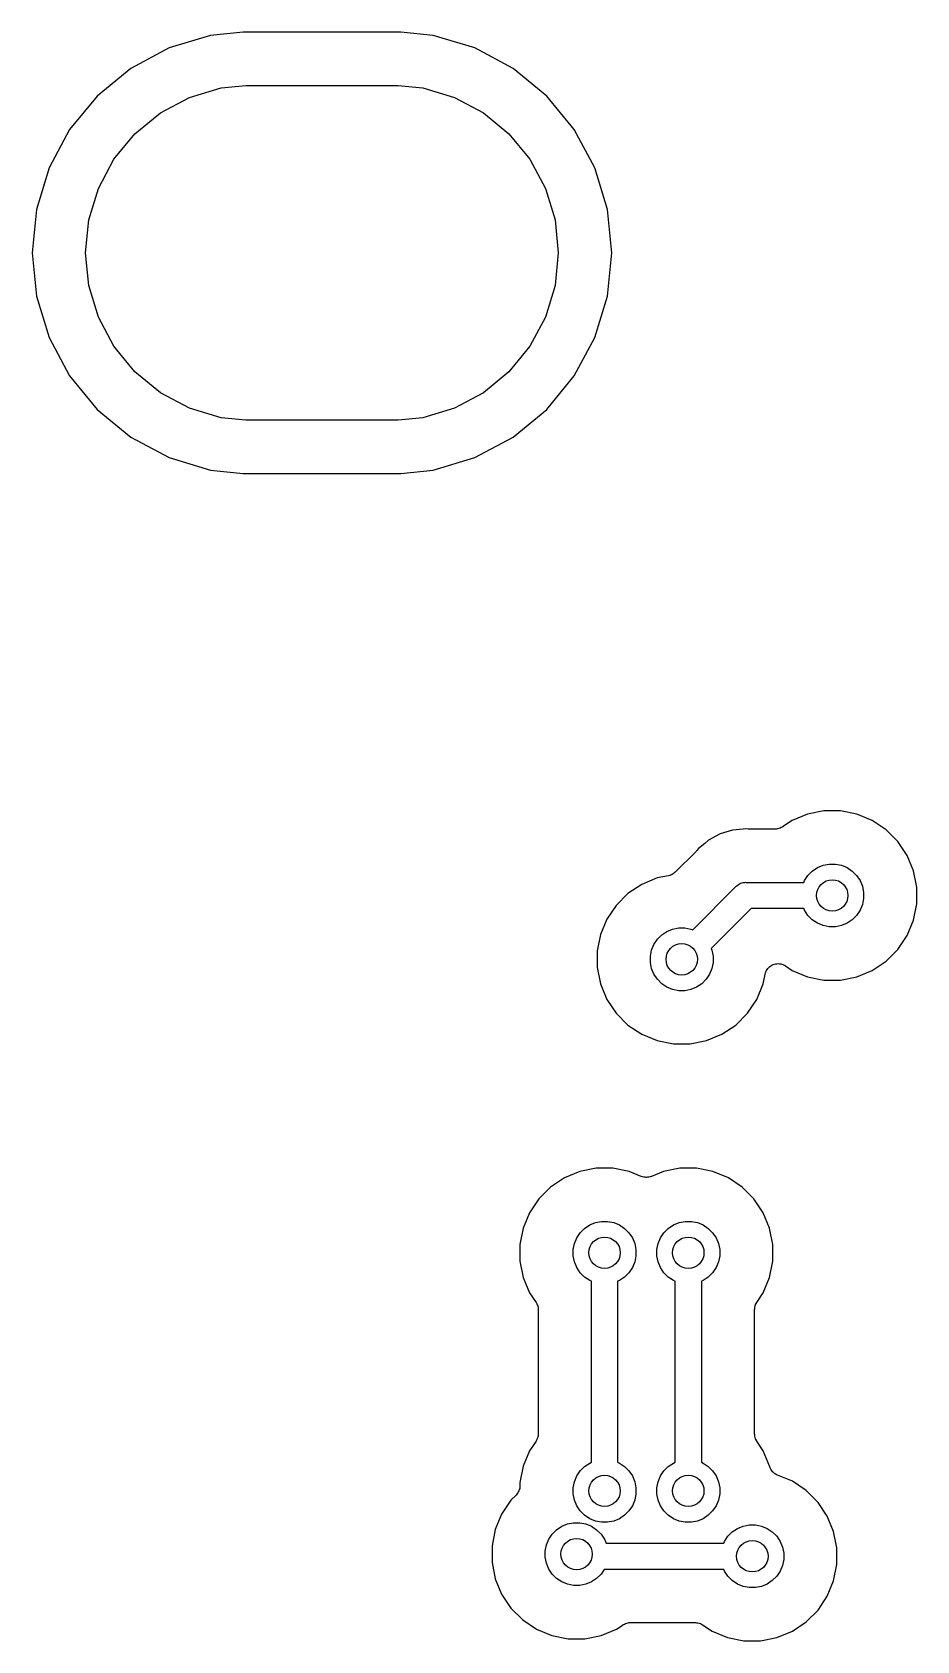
# Model space of a CAD drawing. Extents: x 0.81 to 4.31, y -4.31 to -0.81.
# Drawn here: x 1.2 to 1.533, y -3.809 to -3.204 of the extents above; entities that cross this region are included whole.
import ezdxf

# ---------------------------------------------------------------- set-up
doc = ezdxf.new("R2010")
doc.units = 0
doc.header["$MEASUREMENT"] = 0
doc.layers.add('BLACK', color=7, linetype='CONTINUOUS')

msp = doc.modelspace()

# ---------------------------------------------------------------- linework, layer by layer
at = {"layer": 'BLACK', "linetype": 'CONTINUOUS'}
for p, q in [((1.2672, -3.20561), (1.25155, -3.21036)), ((1.27939, -3.20441), (1.2672, -3.20561)), ((1.33872, -3.20441), (1.27939, -3.20441)), ((1.35091, -3.20561), (1.33872, -3.20441)), ((1.36656, -3.21036), (1.35091, -3.20561)), ((1.25155, -3.21036), (1.23713, -3.21806)), ((1.38098, -3.21806), (1.36656, -3.21036)), ((1.23713, -3.21806), (1.2245, -3.22843)), ((1.39361, -3.22843), (1.38098, -3.21806)), ((1.27112, -3.22532), (1.28037, -3.22441)), ((1.28037, -3.22441), (1.33774, -3.22441)), ((1.33774, -3.22441), (1.34699, -3.22532)), ((1.2245, -3.22843), (1.21413, -3.24107)), ((1.2483, -3.23477), (1.25924, -3.22892)), ((1.25924, -3.22892), (1.27112, -3.22532)), ((1.34699, -3.22532), (1.35887, -3.22892)), ((1.35887, -3.22892), (1.36981, -3.23477)), ((1.40398, -3.24107), (1.39361, -3.22843)), ((1.23871, -3.24264), (1.2483, -3.23477)), ((1.36981, -3.23477), (1.3794, -3.24264)), ((1.21413, -3.24107), (1.20642, -3.25549)), ((1.23084, -3.25224), (1.23871, -3.24264)), ((1.3794, -3.24264), (1.38728, -3.25224)), ((1.41169, -3.25549), (1.40398, -3.24107)), ((1.22499, -3.26318), (1.23084, -3.25224)), ((1.38728, -3.25224), (1.39312, -3.26318)), ((1.20642, -3.25549), (1.20167, -3.27113)), ((1.41644, -3.27113), (1.41169, -3.25549)), ((1.22138, -3.27505), (1.22499, -3.26318)), ((1.39312, -3.26318), (1.39673, -3.27505)), ((1.20167, -3.27113), (1.20007, -3.2874)), ((1.41804, -3.2874), (1.41644, -3.27113)), ((1.22017, -3.2874), (1.22138, -3.27505)), ((1.39673, -3.27505), (1.39794, -3.2874)), ((1.20007, -3.2874), (1.20167, -3.30367)), ((1.22138, -3.29975), (1.22017, -3.2874)), ((1.39794, -3.2874), (1.39673, -3.29975)), ((1.41644, -3.30367), (1.41804, -3.2874)), ((1.20167, -3.30367), (1.20642, -3.31931)), ((1.22499, -3.31162), (1.22138, -3.29975)), ((1.39673, -3.29975), (1.39312, -3.31162)), ((1.41169, -3.31931), (1.41644, -3.30367)), ((1.23084, -3.32257), (1.22499, -3.31162)), ((1.39312, -3.31162), (1.38728, -3.32257)), ((1.20642, -3.31931), (1.21413, -3.33373)), ((1.40398, -3.33373), (1.41169, -3.31931)), ((1.23871, -3.33216), (1.23084, -3.32257)), ((1.38728, -3.32257), (1.3794, -3.33216)), ((1.21413, -3.33373), (1.2245, -3.34637)), ((1.2483, -3.34003), (1.23871, -3.33216)), ((1.3794, -3.33216), (1.36981, -3.34003)), ((1.39361, -3.34637), (1.40398, -3.33373)), ((1.25924, -3.34588), (1.2483, -3.34003)), ((1.36981, -3.34003), (1.35887, -3.34588)), ((1.27112, -3.34948), (1.25924, -3.34588)), ((1.35887, -3.34588), (1.34699, -3.34948)), ((1.2245, -3.34637), (1.23713, -3.35674)), ((1.28037, -3.35039), (1.27112, -3.34948)), ((1.33774, -3.35039), (1.28037, -3.35039)), ((1.34699, -3.34948), (1.33774, -3.35039)), ((1.38098, -3.35674), (1.39361, -3.34637)), ((1.23713, -3.35674), (1.25155, -3.36445)), ((1.36656, -3.36445), (1.38098, -3.35674)), ((1.25155, -3.36445), (1.2672, -3.36919)), ((1.2672, -3.36919), (1.27939, -3.37039)), ((1.33872, -3.37039), (1.35091, -3.36919)), ((1.35091, -3.36919), (1.36656, -3.36445)), ((1.27939, -3.37039), (1.33872, -3.37039)), ((1.49786, -3.49731), (1.49172, -3.49854)), ((1.50413, -3.49731), (1.49786, -3.49731)), ((1.51028, -3.49854), (1.50413, -3.49731)), ((1.48224, -3.5034), (1.48183, -3.50361)), ((1.48228, -3.50337), (1.48224, -3.5034)), ((1.48229, -3.50337), (1.48228, -3.50337)), ((1.4823, -3.50336), (1.48229, -3.50337)), ((1.48229, -3.50337), (1.48229, -3.50337)), ((1.48593, -3.50094), (1.4823, -3.50336)), ((1.49172, -3.49854), (1.48593, -3.50094)), ((1.51606, -3.50094), (1.51028, -3.49854)), ((1.52127, -3.50442), (1.51606, -3.50094)), ((1.45451, -3.5083), (1.45302, -3.50953)), ((1.45884, -3.50599), (1.45451, -3.5083)), ((1.46354, -3.50457), (1.45884, -3.50599)), ((1.46744, -3.50418), (1.46354, -3.50457)), ((1.46745, -3.50418), (1.46744, -3.50418)), ((1.46842, -3.50408), (1.46745, -3.50418)), ((1.4694, -3.50418), (1.46842, -3.50408)), ((1.46961, -3.50418), (1.4694, -3.50418)), ((1.46982, -3.5042), (1.46961, -3.50418)), ((1.46989, -3.5042), (1.46982, -3.5042)), ((1.47952, -3.5042), (1.46989, -3.5042)), ((1.47998, -3.50416), (1.47952, -3.5042)), ((1.48043, -3.50412), (1.47998, -3.50416)), ((1.48046, -3.50411), (1.48043, -3.50412)), ((1.48049, -3.50411), (1.48046, -3.50411)), ((1.48093, -3.50398), (1.48049, -3.50411)), ((1.48137, -3.50385), (1.48093, -3.50398)), ((1.4814, -3.50384), (1.48137, -3.50385)), ((1.48142, -3.50383), (1.4814, -3.50384)), ((1.48183, -3.50361), (1.48142, -3.50383)), ((1.52571, -3.50885), (1.52127, -3.50442)), ((1.52919, -3.51406), (1.52571, -3.50885)), ((1.44976, -3.51254), (1.44197, -3.52034)), ((1.4499, -3.51238), (1.44976, -3.51254)), ((1.45005, -3.51223), (1.4499, -3.51238)), ((1.45009, -3.51218), (1.45005, -3.51223)), ((1.45072, -3.51142), (1.45009, -3.51218)), ((1.45302, -3.50953), (1.45072, -3.51142)), ((1.45302, -3.50953), (1.45302, -3.50953)), ((1.53158, -3.51985), (1.52919, -3.51406)), ((1.43985, -3.52158), (1.43941, -3.52171)), ((1.44029, -3.52145), (1.43985, -3.52158)), ((1.44031, -3.52143), (1.44029, -3.52145)), ((1.44034, -3.52143), (1.44031, -3.52143)), ((1.44075, -3.52121), (1.44034, -3.52143)), ((1.44115, -3.521), (1.44075, -3.52121)), ((1.44118, -3.52098), (1.44115, -3.521)), ((1.4412, -3.52097), (1.44118, -3.52098)), ((1.44156, -3.52068), (1.4412, -3.52097)), ((1.44192, -3.52039), (1.44156, -3.52068)), ((1.44196, -3.52035), (1.44192, -3.52039)), ((1.44197, -3.52034), (1.44196, -3.52035)), ((1.44196, -3.52035), (1.44196, -3.52035)), ((1.44196, -3.52035), (1.44196, -3.52035)), ((1.49053, -3.52353), (1.49182, -3.5216)), ((1.49182, -3.5216), (1.49347, -3.51995)), ((1.49347, -3.51995), (1.4954, -3.51866)), ((1.4954, -3.51866), (1.49755, -3.51777)), ((1.49755, -3.51777), (1.49983, -3.51731)), ((1.49983, -3.51731), (1.50216, -3.51731)), ((1.50216, -3.51731), (1.50444, -3.51777)), ((1.50444, -3.51777), (1.50659, -3.51866)), ((1.50659, -3.51866), (1.50853, -3.51995)), ((1.50853, -3.51995), (1.51017, -3.5216)), ((1.51017, -3.5216), (1.51146, -3.52353)), ((1.53281, -3.52599), (1.53158, -3.51985)), ((1.42933, -3.52496), (1.42412, -3.52844)), ((1.43512, -3.52256), (1.42933, -3.52496)), ((1.43941, -3.52171), (1.43512, -3.52256)), ((1.44852, -3.54207), (1.46477, -3.52582)), ((1.46477, -3.52582), (1.46493, -3.52563)), ((1.46493, -3.52563), (1.46512, -3.52548)), ((1.46512, -3.52548), (1.46568, -3.52501)), ((1.46512, -3.52548), (1.46512, -3.52548)), ((1.46568, -3.52501), (1.46653, -3.52456)), ((1.46653, -3.52456), (1.46661, -3.52453)), ((1.46661, -3.52453), (1.46746, -3.52428)), ((1.46746, -3.52428), (1.46818, -3.5242)), ((1.46818, -3.5242), (1.46842, -3.52418)), ((1.46818, -3.5242), (1.46818, -3.5242)), ((1.46842, -3.52418), (1.46867, -3.5242)), ((1.46867, -3.5242), (1.49025, -3.5242)), ((1.49025, -3.5242), (1.49053, -3.52353)), ((1.51146, -3.52353), (1.51235, -3.52568)), ((1.51235, -3.52568), (1.51281, -3.52796)), ((1.53281, -3.53226), (1.53281, -3.52599)), ((1.41969, -3.53287), (1.41621, -3.53808)), ((1.42412, -3.52844), (1.41969, -3.53287)), ((1.51235, -3.53257), (1.51146, -3.53472)), ((1.51281, -3.53029), (1.51235, -3.53257)), ((1.51281, -3.52796), (1.51281, -3.53029)), ((1.53158, -3.5384), (1.53281, -3.53226)), ((1.41621, -3.53808), (1.41381, -3.54387)), ((1.47046, -3.53405), (1.45548, -3.54903)), ((1.49025, -3.53405), (1.47046, -3.53405)), ((1.49053, -3.53472), (1.49025, -3.53405)), ((1.49182, -3.53666), (1.49053, -3.53472)), ((1.49347, -3.5383), (1.49182, -3.53666)), ((1.4954, -3.53959), (1.49347, -3.5383)), ((1.49755, -3.54048), (1.4954, -3.53959)), ((1.50659, -3.53959), (1.50444, -3.54048)), ((1.50853, -3.5383), (1.50659, -3.53959)), ((1.51017, -3.53666), (1.50853, -3.5383)), ((1.51146, -3.53472), (1.51017, -3.53666)), ((1.52919, -3.54419), (1.53158, -3.5384)), ((1.41381, -3.54387), (1.41259, -3.55002)), ((1.43393, -3.54756), (1.43523, -3.54562)), ((1.43523, -3.54562), (1.43687, -3.54398)), ((1.43687, -3.54398), (1.43881, -3.54268)), ((1.43881, -3.54268), (1.44096, -3.54179)), ((1.44096, -3.54179), (1.44324, -3.54134)), ((1.44324, -3.54134), (1.44556, -3.54134)), ((1.44556, -3.54134), (1.44785, -3.54179)), ((1.44785, -3.54179), (1.44852, -3.54207)), ((1.49983, -3.54094), (1.49755, -3.54048)), ((1.50216, -3.54094), (1.49983, -3.54094)), ((1.50444, -3.54048), (1.50216, -3.54094)), ((1.52571, -3.5494), (1.52919, -3.54419)), ((1.41259, -3.55002), (1.41259, -3.55628)), ((1.43259, -3.55199), (1.43304, -3.5497)), ((1.43304, -3.5497), (1.43393, -3.54756)), ((1.45548, -3.54903), (1.45576, -3.5497)), ((1.45576, -3.5497), (1.45621, -3.55199)), ((1.52127, -3.55384), (1.52571, -3.5494)), ((1.41259, -3.55628), (1.41381, -3.56243)), ((1.43259, -3.55431), (1.43259, -3.55199)), ((1.43304, -3.55659), (1.43259, -3.55431)), ((1.43393, -3.55874), (1.43304, -3.55659)), ((1.45576, -3.55659), (1.45487, -3.55874)), ((1.45621, -3.55431), (1.45576, -3.55659)), ((1.45621, -3.55199), (1.45621, -3.55431)), ((1.47587, -3.55828), (1.47601, -3.55783)), ((1.47601, -3.55783), (1.47602, -3.55782)), ((1.47602, -3.55781), (1.47625, -3.55739)), ((1.47602, -3.55782), (1.47602, -3.55781)), ((1.47625, -3.55739), (1.47648, -3.55697)), ((1.47648, -3.55697), (1.47649, -3.55696)), ((1.47649, -3.55695), (1.47679, -3.55659)), ((1.47649, -3.55696), (1.47649, -3.55695)), ((1.47679, -3.55659), (1.4771, -3.55622)), ((1.4771, -3.55622), (1.47711, -3.55621)), ((1.47711, -3.55621), (1.47712, -3.5562)), ((1.47712, -3.5562), (1.47749, -3.55591)), ((1.47749, -3.55591), (1.47786, -3.55561)), ((1.47786, -3.55561), (1.47787, -3.5556)), ((1.47787, -3.5556), (1.47788, -3.55559)), ((1.47788, -3.55559), (1.4783, -3.55538)), ((1.4783, -3.55538), (1.47872, -3.55515)), ((1.47872, -3.55515), (1.47873, -3.55515)), ((1.47873, -3.55515), (1.47875, -3.55514)), ((1.47875, -3.55514), (1.4792, -3.55501)), ((1.4792, -3.55501), (1.47966, -3.55487)), ((1.47966, -3.55487), (1.47967, -3.55487)), ((1.47967, -3.55487), (1.47968, -3.55487)), ((1.47968, -3.55487), (1.48015, -3.55483)), ((1.48015, -3.55483), (1.48063, -3.55478)), ((1.48063, -3.55478), (1.48064, -3.55478)), ((1.48064, -3.55478), (1.48065, -3.55478)), ((1.48065, -3.55478), (1.48113, -3.55483)), ((1.48113, -3.55483), (1.4816, -3.55488)), ((1.4816, -3.55488), (1.48161, -3.55488)), ((1.48161, -3.55488), (1.48162, -3.55488)), ((1.48162, -3.55488), (1.48208, -3.55502)), ((1.48208, -3.55502), (1.48253, -3.55516)), ((1.48253, -3.55516), (1.48254, -3.55517)), ((1.48254, -3.55517), (1.48256, -3.55517)), ((1.48256, -3.55517), (1.48298, -3.5554)), ((1.48298, -3.5554), (1.48339, -3.55562)), ((1.48339, -3.55562), (1.48593, -3.55732)), ((1.48593, -3.55732), (1.49172, -3.55971)), ((1.51028, -3.55971), (1.51606, -3.55732)), ((1.51606, -3.55732), (1.52127, -3.55384)), ((1.41381, -3.56243), (1.41621, -3.56822)), ((1.43523, -3.56068), (1.43393, -3.55874)), ((1.43687, -3.56232), (1.43523, -3.56068)), ((1.43881, -3.56362), (1.43687, -3.56232)), ((1.44096, -3.56451), (1.43881, -3.56362)), ((1.45, -3.56362), (1.44785, -3.56451)), ((1.45193, -3.56232), (1.45, -3.56362)), ((1.45358, -3.56068), (1.45193, -3.56232)), ((1.45487, -3.55874), (1.45358, -3.56068)), ((1.47259, -3.56822), (1.47499, -3.56243)), ((1.47499, -3.56243), (1.47571, -3.5588)), ((1.47571, -3.5588), (1.47572, -3.55876)), ((1.47572, -3.55874), (1.47587, -3.55828)), ((1.47572, -3.55876), (1.47572, -3.55874)), ((1.47572, -3.55876), (1.47572, -3.55876)), ((1.47572, -3.55876), (1.47572, -3.55876)), ((1.49172, -3.55971), (1.49786, -3.56094)), ((1.49786, -3.56094), (1.50413, -3.56094)), ((1.50413, -3.56094), (1.51028, -3.55971)), ((1.41621, -3.56822), (1.41969, -3.57343)), ((1.44324, -3.56496), (1.44096, -3.56451)), ((1.44556, -3.56496), (1.44324, -3.56496)), ((1.44785, -3.56451), (1.44556, -3.56496)), ((1.46911, -3.57343), (1.47259, -3.56822)), ((1.41969, -3.57343), (1.42412, -3.57786)), ((1.46468, -3.57786), (1.46911, -3.57343)), ((1.42412, -3.57786), (1.42933, -3.58134)), ((1.42933, -3.58134), (1.43512, -3.58374)), ((1.45368, -3.58374), (1.45947, -3.58134)), ((1.45947, -3.58134), (1.46468, -3.57786)), ((1.43512, -3.58374), (1.44127, -3.58496)), ((1.44127, -3.58496), (1.44753, -3.58496)), ((1.44753, -3.58496), (1.45368, -3.58374)), ((1.40029, -3.63533), (1.39508, -3.63881)), ((1.40608, -3.63293), (1.40029, -3.63533)), ((1.41222, -3.63171), (1.40608, -3.63293)), ((1.41849, -3.63171), (1.41222, -3.63171)), ((1.42463, -3.63293), (1.41849, -3.63171)), ((1.42919, -3.63482), (1.42463, -3.63293)), ((1.42963, -3.63495), (1.42919, -3.63482)), ((1.43007, -3.63509), (1.42963, -3.63495)), ((1.4301, -3.63509), (1.43007, -3.63509)), ((1.43012, -3.6351), (1.4301, -3.63509)), ((1.43058, -3.63515), (1.43012, -3.6351)), ((1.43104, -3.6352), (1.43058, -3.63515)), ((1.43107, -3.6352), (1.43104, -3.6352)), ((1.43109, -3.6352), (1.43107, -3.6352)), ((1.43155, -3.63515), (1.43109, -3.6352)), ((1.43201, -3.63512), (1.43155, -3.63515)), ((1.43204, -3.63511), (1.43201, -3.63512)), ((1.43206, -3.63511), (1.43204, -3.63511)), ((1.4325, -3.63497), (1.43206, -3.63511)), ((1.43295, -3.63484), (1.4325, -3.63497)), ((1.433, -3.63482), (1.43295, -3.63484)), ((1.43302, -3.63482), (1.433, -3.63482)), ((1.433, -3.63482), (1.433, -3.63482)), ((1.433, -3.63482), (1.433, -3.63482)), ((1.43757, -3.63293), (1.43302, -3.63482)), ((1.44372, -3.63171), (1.43757, -3.63293)), ((1.44998, -3.63171), (1.44372, -3.63171)), ((1.45613, -3.63293), (1.44998, -3.63171)), ((1.46192, -3.63533), (1.45613, -3.63293)), ((1.46713, -3.63881), (1.46192, -3.63533)), ((1.39508, -3.63881), (1.39064, -3.64324)), ((1.47156, -3.64324), (1.46713, -3.63881)), ((1.38716, -3.64845), (1.38477, -3.65424)), ((1.39064, -3.64324), (1.38716, -3.64845)), ((1.47355, -3.64622), (1.47156, -3.64324)), ((1.47504, -3.64845), (1.47355, -3.64622)), ((1.47355, -3.64622), (1.47355, -3.64622)), ((1.47744, -3.65424), (1.47504, -3.64845)), ((1.38477, -3.65424), (1.38354, -3.66039)), ((1.40618, -3.65599), (1.40783, -3.65435)), ((1.40783, -3.65435), (1.40976, -3.65305)), ((1.40976, -3.65305), (1.41191, -3.65216)), ((1.41191, -3.65216), (1.41419, -3.65171)), ((1.41419, -3.65171), (1.41652, -3.65171)), ((1.41652, -3.65171), (1.4188, -3.65216)), ((1.4188, -3.65216), (1.42095, -3.65305)), ((1.42095, -3.65305), (1.42288, -3.65435)), ((1.42288, -3.65435), (1.42453, -3.65599)), ((1.43768, -3.65599), (1.43932, -3.65435)), ((1.43932, -3.65435), (1.44126, -3.65305)), ((1.44126, -3.65305), (1.44341, -3.65216)), ((1.44341, -3.65216), (1.44569, -3.65171)), ((1.44569, -3.65171), (1.44801, -3.65171)), ((1.44801, -3.65171), (1.4503, -3.65216)), ((1.4503, -3.65216), (1.45244, -3.65305)), ((1.45244, -3.65305), (1.45438, -3.65435)), ((1.45438, -3.65435), (1.45602, -3.65599)), ((1.47866, -3.66039), (1.47744, -3.65424)), ((1.38354, -3.66039), (1.38354, -3.66665)), ((1.40354, -3.66236), (1.404, -3.66007)), ((1.404, -3.66007), (1.40489, -3.65793)), ((1.40489, -3.65793), (1.40618, -3.65599)), ((1.42453, -3.65599), (1.42582, -3.65793)), ((1.42582, -3.65793), (1.42671, -3.66007)), ((1.42671, -3.66007), (1.42717, -3.66236)), ((1.43504, -3.66236), (1.43549, -3.66007)), ((1.43549, -3.66007), (1.43638, -3.65793)), ((1.43638, -3.65793), (1.43768, -3.65599)), ((1.45602, -3.65599), (1.45732, -3.65793)), ((1.45732, -3.65793), (1.45821, -3.66007)), ((1.45821, -3.66007), (1.45866, -3.66236)), ((1.47866, -3.66665), (1.47866, -3.66039)), ((1.38354, -3.66665), (1.38477, -3.6728)), ((1.40354, -3.66468), (1.40354, -3.66236)), ((1.404, -3.66696), (1.40354, -3.66468)), ((1.42717, -3.66468), (1.42671, -3.66696)), ((1.42717, -3.66236), (1.42717, -3.66468)), ((1.43504, -3.66468), (1.43504, -3.66236)), ((1.43549, -3.66696), (1.43504, -3.66468)), ((1.45866, -3.66468), (1.45821, -3.66696)), ((1.45866, -3.66236), (1.45866, -3.66468)), ((1.47744, -3.6728), (1.47866, -3.66665)), ((1.38477, -3.6728), (1.38716, -3.67859)), ((1.40489, -3.66911), (1.404, -3.66696)), ((1.40618, -3.67105), (1.40489, -3.66911)), ((1.40783, -3.67269), (1.40618, -3.67105)), ((1.40976, -3.67399), (1.40783, -3.67269)), ((1.42288, -3.67269), (1.42095, -3.67399)), ((1.42453, -3.67105), (1.42288, -3.67269)), ((1.42582, -3.66911), (1.42453, -3.67105)), ((1.42671, -3.66696), (1.42582, -3.66911)), ((1.43638, -3.66911), (1.43549, -3.66696)), ((1.43768, -3.67105), (1.43638, -3.66911)), ((1.43932, -3.67269), (1.43768, -3.67105)), ((1.44126, -3.67399), (1.43932, -3.67269)), ((1.45438, -3.67269), (1.45244, -3.67399)), ((1.45602, -3.67105), (1.45438, -3.67269)), ((1.45732, -3.66911), (1.45602, -3.67105)), ((1.45821, -3.66696), (1.45732, -3.66911)), ((1.47504, -3.67859), (1.47744, -3.6728)), ((1.38716, -3.67859), (1.38959, -3.68222)), ((1.41043, -3.67427), (1.40976, -3.67399)), ((1.41043, -3.74234), (1.41043, -3.67427)), ((1.42095, -3.67399), (1.42028, -3.67427)), ((1.42028, -3.67427), (1.42028, -3.74234)), ((1.44193, -3.67427), (1.44126, -3.67399)), ((1.44193, -3.74234), (1.44193, -3.67427)), ((1.45244, -3.67399), (1.45177, -3.67427)), ((1.45177, -3.67427), (1.45177, -3.74234)), ((1.47261, -3.68222), (1.47504, -3.67859)), ((1.38959, -3.68222), (1.3896, -3.68223)), ((1.3896, -3.68223), (1.3896, -3.68223)), ((1.3896, -3.68223), (1.3896, -3.68223)), ((1.3896, -3.68223), (1.38963, -3.68228)), ((1.38963, -3.68228), (1.38984, -3.68269)), ((1.38984, -3.68269), (1.39006, -3.68309)), ((1.39006, -3.68309), (1.39006, -3.68312)), ((1.39006, -3.68312), (1.39008, -3.68314)), ((1.39008, -3.68314), (1.39021, -3.68359)), ((1.39021, -3.68359), (1.39034, -3.68403)), ((1.39034, -3.68403), (1.39034, -3.68405)), ((1.39034, -3.68405), (1.39035, -3.68408)), ((1.39035, -3.68408), (1.39039, -3.68454)), ((1.39039, -3.68454), (1.39043, -3.685)), ((1.47177, -3.68493), (1.47182, -3.68447)), ((1.47177, -3.68498), (1.47177, -3.68493)), ((1.47177, -3.68499), (1.47177, -3.68498)), ((1.47177, -3.68498), (1.47177, -3.68498)), ((1.47177, -3.685), (1.47177, -3.68499)), ((1.47182, -3.68447), (1.47187, -3.68401)), ((1.47187, -3.68401), (1.47188, -3.68399)), ((1.47188, -3.68396), (1.47202, -3.68352)), ((1.47188, -3.68399), (1.47188, -3.68396)), ((1.47202, -3.68352), (1.47215, -3.68308)), ((1.47215, -3.68308), (1.47217, -3.68305)), ((1.47217, -3.68305), (1.47218, -3.68303)), ((1.47218, -3.68303), (1.4724, -3.68263)), ((1.4724, -3.68263), (1.47261, -3.68222)), ((1.39043, -3.685), (1.39043, -3.73161)), ((1.47177, -3.73161), (1.47177, -3.685)), ((1.39018, -3.73309), (1.39005, -3.73353)), ((1.39032, -3.73265), (1.39018, -3.73309)), ((1.39033, -3.73262), (1.39032, -3.73265)), ((1.39034, -3.73259), (1.39033, -3.73262)), ((1.39038, -3.73214), (1.39034, -3.73259)), ((1.39043, -3.73168), (1.39038, -3.73214)), ((1.39043, -3.73161), (1.39043, -3.73162)), ((1.39043, -3.73162), (1.39043, -3.73162)), ((1.39043, -3.73162), (1.39043, -3.73162)), ((1.39043, -3.73162), (1.39043, -3.73168)), ((1.47182, -3.73207), (1.47177, -3.73161)), ((1.47186, -3.73252), (1.47182, -3.73207)), ((1.47186, -3.73255), (1.47186, -3.73252)), ((1.47187, -3.73258), (1.47186, -3.73255)), ((1.472, -3.73302), (1.47187, -3.73258)), ((1.47213, -3.73346), (1.472, -3.73302)), ((1.38716, -3.73802), (1.38477, -3.74381)), ((1.38959, -3.73439), (1.38716, -3.73802)), ((1.38981, -3.73398), (1.38959, -3.73439)), ((1.39003, -3.73358), (1.38981, -3.73398)), ((1.39004, -3.73355), (1.39003, -3.73358)), ((1.39005, -3.73353), (1.39004, -3.73355)), ((1.47214, -3.73349), (1.47213, -3.73346)), ((1.47215, -3.73351), (1.47214, -3.73349)), ((1.47236, -3.73392), (1.47215, -3.73351)), ((1.47258, -3.73433), (1.47236, -3.73392)), ((1.47261, -3.73438), (1.47258, -3.73433)), ((1.47261, -3.73439), (1.47261, -3.73438)), ((1.47261, -3.73438), (1.47261, -3.73438)), ((1.47261, -3.73438), (1.47261, -3.73438)), ((1.47504, -3.73802), (1.47261, -3.73439)), ((1.47754, -3.74406), (1.47504, -3.73802)), ((1.38477, -3.74381), (1.38354, -3.74995)), ((1.40618, -3.74556), (1.40783, -3.74391)), ((1.40783, -3.74391), (1.40976, -3.74262)), ((1.40976, -3.74262), (1.41043, -3.74234)), ((1.42028, -3.74234), (1.42095, -3.74262)), ((1.42095, -3.74262), (1.42288, -3.74391)), ((1.42288, -3.74391), (1.42453, -3.74556)), ((1.43768, -3.74556), (1.43932, -3.74391)), ((1.43932, -3.74391), (1.44126, -3.74262)), ((1.44126, -3.74262), (1.44193, -3.74234)), ((1.45177, -3.74234), (1.45244, -3.74262)), ((1.45244, -3.74262), (1.45438, -3.74391)), ((1.45438, -3.74391), (1.45602, -3.74556)), ((1.47765, -3.74442), (1.47754, -3.74406)), ((1.47766, -3.74444), (1.47765, -3.74442)), ((1.47767, -3.74446), (1.47766, -3.74444)), ((1.47788, -3.74487), (1.47767, -3.74446)), ((1.4781, -3.74528), (1.47788, -3.74487)), ((1.47811, -3.7453), (1.4781, -3.74528)), ((1.47813, -3.74532), (1.47811, -3.7453)), ((1.47842, -3.74568), (1.47813, -3.74532)), ((1.38354, -3.7512), (1.38349, -3.75166)), ((1.38354, -3.74995), (1.38354, -3.75114)), ((1.38354, -3.75114), (1.38354, -3.75115)), ((1.38354, -3.75115), (1.38354, -3.75115)), ((1.38354, -3.75115), (1.38354, -3.75115)), ((1.38354, -3.75115), (1.38354, -3.7512)), ((1.40354, -3.75192), (1.404, -3.74964)), ((1.404, -3.74964), (1.40489, -3.74749)), ((1.40489, -3.74749), (1.40618, -3.74556)), ((1.42453, -3.74556), (1.42582, -3.74749)), ((1.42582, -3.74749), (1.42671, -3.74964)), ((1.42671, -3.74964), (1.42717, -3.75192)), ((1.43504, -3.75192), (1.43549, -3.74964)), ((1.43549, -3.74964), (1.43638, -3.74749)), ((1.43638, -3.74749), (1.43768, -3.74556)), ((1.45602, -3.74556), (1.45732, -3.74749)), ((1.45732, -3.74749), (1.45821, -3.74964)), ((1.45821, -3.74964), (1.45866, -3.75192)), ((1.47871, -3.74605), (1.47842, -3.74568)), ((1.47873, -3.74606), (1.47871, -3.74605)), ((1.47874, -3.74608), (1.47873, -3.74606)), ((1.4791, -3.74638), (1.47874, -3.74608)), ((1.47946, -3.74667), (1.4791, -3.74638)), ((1.47948, -3.74669), (1.47946, -3.74667)), ((1.4795, -3.7467), (1.47948, -3.74669)), ((1.4799, -3.74692), (1.4795, -3.7467)), ((1.48031, -3.74715), (1.4799, -3.74692)), ((1.48035, -3.74716), (1.48031, -3.74715)), ((1.48035, -3.74717), (1.48035, -3.74716)), ((1.48036, -3.74717), (1.48035, -3.74717)), ((1.48037, -3.74717), (1.48036, -3.74717)), ((1.486, -3.7495), (1.48037, -3.74717)), ((1.49121, -3.75298), (1.486, -3.7495)), ((1.38014, -3.75661), (1.37665, -3.76182)), ((1.38208, -3.75467), (1.38014, -3.75661)), ((1.38237, -3.75431), (1.38208, -3.75467)), ((1.38267, -3.75396), (1.38237, -3.75431)), ((1.38268, -3.75394), (1.38267, -3.75396)), ((1.3827, -3.75392), (1.38268, -3.75394)), ((1.38292, -3.75351), (1.3827, -3.75392)), ((1.38314, -3.7531), (1.38292, -3.75351)), ((1.38315, -3.75308), (1.38314, -3.7531)), ((1.38316, -3.75306), (1.38315, -3.75308)), ((1.38329, -3.75261), (1.38316, -3.75306)), ((1.38343, -3.75217), (1.38329, -3.75261)), ((1.38344, -3.75215), (1.38343, -3.75217)), ((1.38349, -3.75166), (1.38344, -3.75212)), ((1.38344, -3.75212), (1.38344, -3.75215)), ((1.40354, -3.75425), (1.40354, -3.75192)), ((1.404, -3.75653), (1.40354, -3.75425)), ((1.40489, -3.75868), (1.404, -3.75653)), ((1.42671, -3.75653), (1.42582, -3.75868)), ((1.42717, -3.75425), (1.42671, -3.75653)), ((1.42717, -3.75192), (1.42717, -3.75425)), ((1.43504, -3.75425), (1.43504, -3.75192)), ((1.43549, -3.75653), (1.43504, -3.75425)), ((1.43638, -3.75868), (1.43549, -3.75653)), ((1.45821, -3.75653), (1.45732, -3.75868)), ((1.45866, -3.75425), (1.45821, -3.75653)), ((1.45866, -3.75192), (1.45866, -3.75425)), ((1.49564, -3.75741), (1.49121, -3.75298)), ((1.49912, -3.76263), (1.49564, -3.75741)), ((1.37665, -3.76182), (1.37426, -3.76761)), ((1.40618, -3.76062), (1.40489, -3.75868)), ((1.40783, -3.76226), (1.40618, -3.76062)), ((1.40976, -3.76355), (1.40783, -3.76226)), ((1.41191, -3.76444), (1.40976, -3.76355)), ((1.42095, -3.76355), (1.4188, -3.76444)), ((1.42288, -3.76226), (1.42095, -3.76355)), ((1.42453, -3.76062), (1.42288, -3.76226)), ((1.42582, -3.75868), (1.42453, -3.76062)), ((1.43768, -3.76062), (1.43638, -3.75868)), ((1.43932, -3.76226), (1.43768, -3.76062)), ((1.44126, -3.76355), (1.43932, -3.76226)), ((1.44341, -3.76444), (1.44126, -3.76355)), ((1.45244, -3.76355), (1.4503, -3.76444)), ((1.45438, -3.76226), (1.45244, -3.76355)), ((1.45602, -3.76062), (1.45438, -3.76226)), ((1.45732, -3.75868), (1.45602, -3.76062)), ((1.50152, -3.76841), (1.49912, -3.76263)), ((1.37426, -3.76761), (1.37303, -3.77376)), ((1.39438, -3.7713), (1.39567, -3.76936)), ((1.39567, -3.76936), (1.39732, -3.76772)), ((1.39732, -3.76772), (1.39925, -3.76643)), ((1.39925, -3.76643), (1.4014, -3.76553)), ((1.4014, -3.76553), (1.40368, -3.76508)), ((1.40368, -3.76508), (1.40601, -3.76508)), ((1.40601, -3.76508), (1.40829, -3.76553)), ((1.40829, -3.76553), (1.41044, -3.76643)), ((1.41044, -3.76643), (1.41237, -3.76772)), ((1.41419, -3.7649), (1.41191, -3.76444)), ((1.41237, -3.76772), (1.41402, -3.76936)), ((1.41402, -3.76936), (1.41531, -3.7713)), ((1.41652, -3.7649), (1.41419, -3.7649)), ((1.4188, -3.76444), (1.41652, -3.7649)), ((1.44569, -3.7649), (1.44341, -3.76444)), ((1.44801, -3.7649), (1.44569, -3.7649)), ((1.4503, -3.76444), (1.44801, -3.7649)), ((1.46176, -3.77016), (1.4634, -3.76852)), ((1.4634, -3.76852), (1.46533, -3.76723)), ((1.46533, -3.76723), (1.46748, -3.76634)), ((1.46748, -3.76634), (1.46977, -3.76588)), ((1.46977, -3.76588), (1.47209, -3.76588)), ((1.47209, -3.76588), (1.47437, -3.76634)), ((1.47437, -3.76634), (1.47652, -3.76723)), ((1.47652, -3.76723), (1.47846, -3.76852)), ((1.47846, -3.76852), (1.4801, -3.77016)), ((1.50274, -3.77456), (1.50152, -3.76841)), ((1.37303, -3.77376), (1.37303, -3.78003)), ((1.39303, -3.77573), (1.39349, -3.77345)), ((1.39303, -3.77806), (1.39303, -3.77573)), ((1.39349, -3.77345), (1.39438, -3.7713)), ((1.41531, -3.7713), (1.41592, -3.77277)), ((1.41592, -3.77277), (1.46018, -3.77277)), ((1.46018, -3.77277), (1.46046, -3.7721)), ((1.46046, -3.7721), (1.46176, -3.77016)), ((1.4801, -3.77016), (1.4814, -3.7721)), ((1.4814, -3.7721), (1.48229, -3.77425)), ((1.48229, -3.77425), (1.48274, -3.77653)), ((1.50274, -3.78083), (1.50274, -3.77456)), ((1.37303, -3.78003), (1.37426, -3.78617)), ((1.39349, -3.78034), (1.39303, -3.77806)), ((1.39438, -3.78249), (1.39349, -3.78034)), ((1.48229, -3.78114), (1.4814, -3.78329)), ((1.48274, -3.77886), (1.48229, -3.78114)), ((1.48274, -3.77653), (1.48274, -3.77886)), ((1.50152, -3.78697), (1.50274, -3.78083)), ((1.37426, -3.78617), (1.37665, -3.79196)), ((1.39567, -3.78442), (1.39438, -3.78249)), ((1.39732, -3.78607), (1.39567, -3.78442)), ((1.39925, -3.78736), (1.39732, -3.78607)), ((1.4014, -3.78825), (1.39925, -3.78736)), ((1.41044, -3.78736), (1.40829, -3.78825)), ((1.41237, -3.78607), (1.41044, -3.78736)), ((1.41402, -3.78442), (1.41237, -3.78607)), ((1.41523, -3.78261), (1.41402, -3.78442)), ((1.46018, -3.78261), (1.41523, -3.78261)), ((1.46046, -3.78329), (1.46018, -3.78261)), ((1.46176, -3.78522), (1.46046, -3.78329)), ((1.4634, -3.78687), (1.46176, -3.78522)), ((1.46533, -3.78816), (1.4634, -3.78687)), ((1.47846, -3.78687), (1.47652, -3.78816)), ((1.4801, -3.78522), (1.47846, -3.78687)), ((1.4814, -3.78329), (1.4801, -3.78522)), ((1.49912, -3.79276), (1.50152, -3.78697)), ((1.37665, -3.79196), (1.38014, -3.79717)), ((1.40368, -3.7887), (1.4014, -3.78825)), ((1.40601, -3.7887), (1.40368, -3.7887)), ((1.40829, -3.78825), (1.40601, -3.7887)), ((1.46748, -3.78905), (1.46533, -3.78816)), ((1.46977, -3.7895), (1.46748, -3.78905)), ((1.47209, -3.7895), (1.46977, -3.7895)), ((1.47437, -3.78905), (1.47209, -3.7895)), ((1.47652, -3.78816), (1.47437, -3.78905)), ((1.49564, -3.79797), (1.49912, -3.79276)), ((1.38014, -3.79717), (1.38457, -3.8016)), ((1.49121, -3.8024), (1.49564, -3.79797)), ((1.38457, -3.8016), (1.38978, -3.80508)), ((1.38978, -3.80508), (1.39557, -3.80748)), ((1.41412, -3.80748), (1.41991, -3.80508)), ((1.41991, -3.80508), (1.42235, -3.80346)), ((1.42235, -3.80346), (1.42236, -3.80345)), ((1.42236, -3.80345), (1.4224, -3.80342)), ((1.42236, -3.80345), (1.42236, -3.80345)), ((1.42236, -3.80345), (1.42236, -3.80345)), ((1.4224, -3.80342), (1.42281, -3.80321)), ((1.42281, -3.80321), (1.42322, -3.80299)), ((1.42322, -3.80299), (1.42325, -3.80298)), ((1.42325, -3.80298), (1.42327, -3.80297)), ((1.42327, -3.80297), (1.42371, -3.80284)), ((1.42371, -3.80284), (1.42415, -3.80271)), ((1.42415, -3.80271), (1.42418, -3.80271)), ((1.42418, -3.80271), (1.42421, -3.8027)), ((1.42421, -3.8027), (1.42467, -3.80266)), ((1.42467, -3.80266), (1.42512, -3.80261)), ((1.42512, -3.80261), (1.44945, -3.80261)), ((1.44945, -3.80261), (1.44946, -3.80261)), ((1.44946, -3.80261), (1.44946, -3.80261)), ((1.44946, -3.80261), (1.44947, -3.80261)), ((1.44947, -3.80261), (1.44952, -3.80262)), ((1.44952, -3.80262), (1.44998, -3.80267)), ((1.44998, -3.80267), (1.45044, -3.80271)), ((1.45044, -3.80271), (1.45046, -3.80272)), ((1.45046, -3.80272), (1.45049, -3.80272)), ((1.45049, -3.80272), (1.45093, -3.80286)), ((1.45093, -3.80286), (1.45137, -3.803)), ((1.45137, -3.803), (1.45139, -3.80301)), ((1.45139, -3.80301), (1.45142, -3.80302)), ((1.45142, -3.80302), (1.45182, -3.80324)), ((1.45182, -3.80324), (1.45223, -3.80346)), ((1.45223, -3.80346), (1.45586, -3.80588)), ((1.45586, -3.80588), (1.46165, -3.80828)), ((1.48021, -3.80828), (1.486, -3.80588)), ((1.486, -3.80588), (1.49121, -3.8024)), ((1.39557, -3.80748), (1.40171, -3.8087)), ((1.40171, -3.8087), (1.40798, -3.8087)), ((1.40798, -3.8087), (1.41412, -3.80748)), ((1.46165, -3.80828), (1.4678, -3.8095)), ((1.4678, -3.8095), (1.47406, -3.8095)), ((1.47406, -3.8095), (1.48021, -3.80828))]:
    msp.add_line(p, q, dxfattribs=at)
at = {"layer": 'BLACK'}
for centre in [(1.501, -3.52913), (1.4444, -3.55315), (1.41535, -3.66352), (1.44685, -3.66352), (1.41535, -3.75309), (1.44685, -3.75309), (1.40484, -3.77689), (1.47093, -3.77769)]:
    msp.add_circle(centre, 0.005906, dxfattribs=at)

doc.saveas('drawing.dxf')
